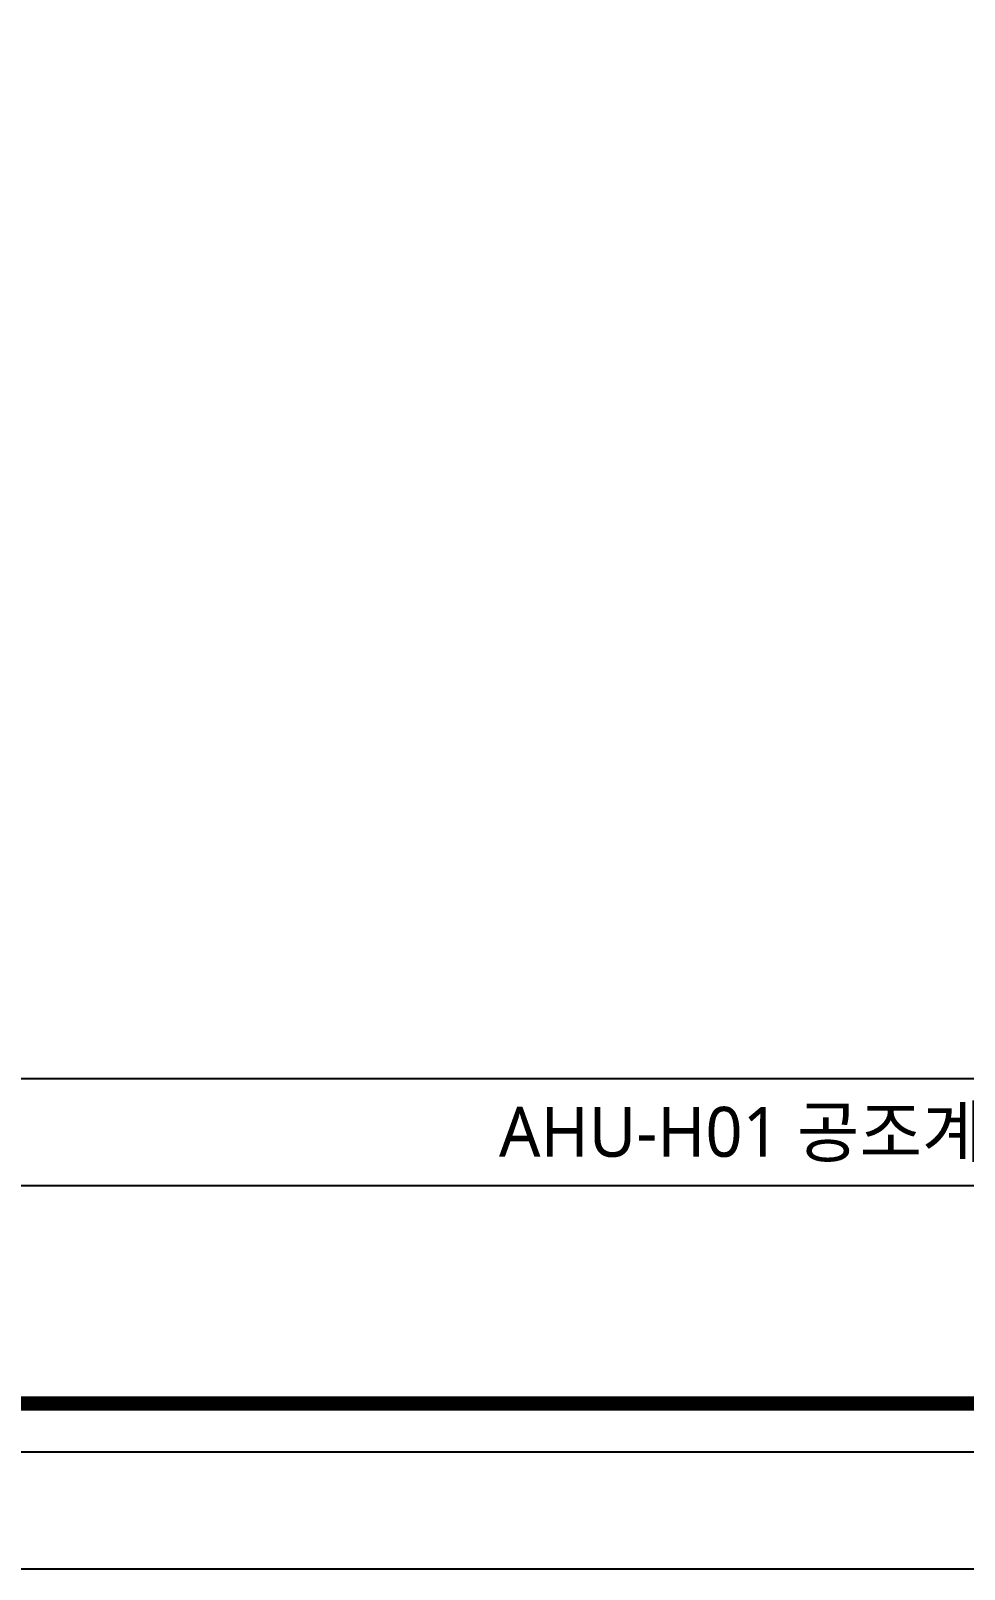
# Model space of a CAD drawing. Header units: millimetres. Extents: x -86 to 11742, y 5229 to 11464.
# Drawn here: x 7819.6 to 7943.9, y 5229.3 to 5434.3 of the extents above; entities that cross this region are included whole.
import ezdxf
from ezdxf.enums import TextEntityAlignment as Align

# ---------------------------------------------------------------- set-up
doc = ezdxf.new("R2010")
doc.units = ezdxf.units.MM
doc.header["$LTSCALE"] = 5
doc.layers.add('AUTO', color=7, linetype='CONTINUOUS')
doc.layers.add('FORM', color=7, linetype='CONTINUOUS')
doc.styles.add('QQ', font='MALGUN.TTF.TTF')

# ---------------------------------------------------------------- blocks, each defined once
blk = doc.blocks.new('form')
at = {"layer": 'AUTO'}
blk.add_line((816.92, -15.6), (-24.08, -15.6), dxfattribs=at)
at = {"layer": 'FORM', "color": 3}
blk.add_lwpolyline([(0, 562.79), (792.83, 562.79), (792.83, 0), (0, 0)], close=True, dxfattribs=at)
at = {"layer": 'FORM', "color": 2, "const_width": 1.94}
blk.add_lwpolyline([(12.48, 6.47), (12.48, 555.28), (781.78, 555.28), (781.78, 6.47)], close=True, dxfattribs=at)

msp = doc.modelspace()

# ---------------------------------------------------------------- linework, layer by layer
at = {"layer": 'AUTO', "color": 2}
for p, q in [((7604.99, 5294.71), (8231.99, 5294.71)), ((7604.99, 5280.46), (8231.99, 5280.46))]:
    msp.add_line(p, q, dxfattribs=at)

# ---------------------------------------------------------------- block references
at = {"layer": 'AUTO', "xscale": 0.999994771384126, "yscale": 0.999994771384126, "zscale": 0.999994771384126}
msp.add_blockref('form', (7561, 5244.93), dxfattribs=at)

# ---------------------------------------------------------------- texts
at = {"layer": 'AUTO', "color": 7, "style": 'QQ'}
msp.add_text('AHU-H01 공조계통', height=6.65, dxfattribs=at).set_placement((7918.49, 5287.59), align=Align.MIDDLE_CENTER)

doc.saveas('drawing.dxf')
